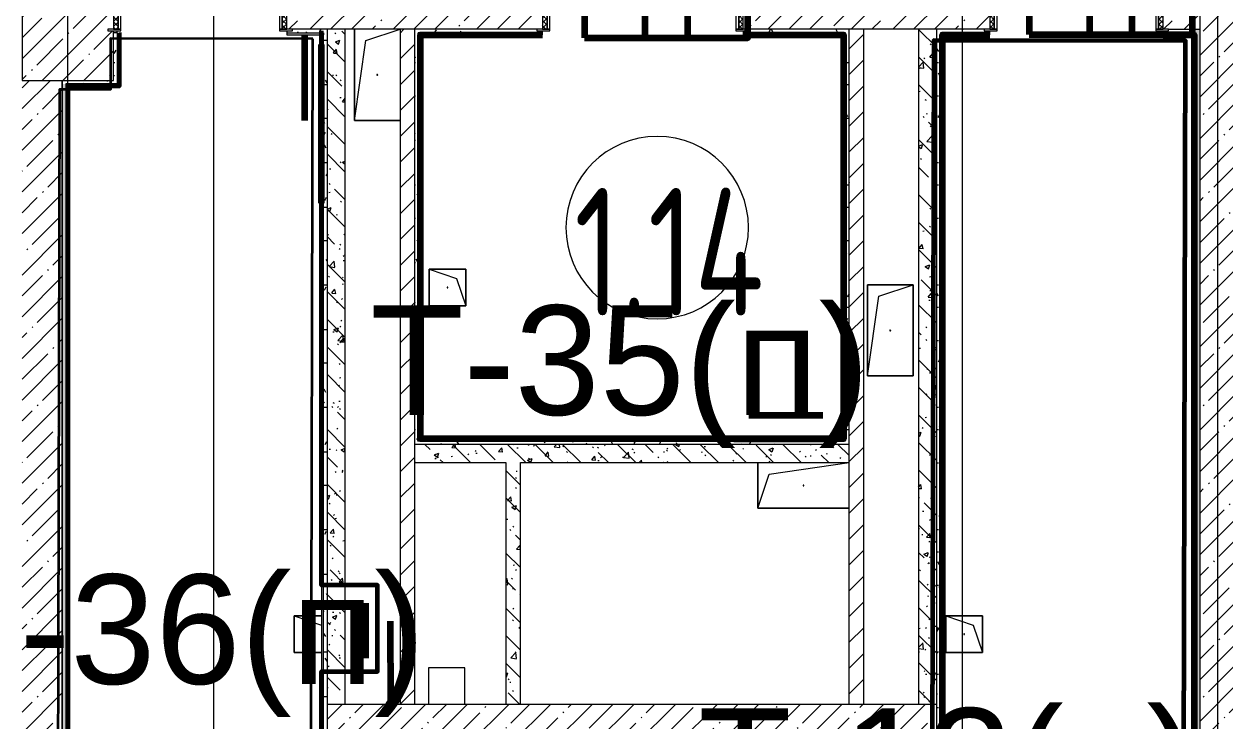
# Model space of a CAD drawing. Header units: millimetres. Extents: x -249154 to 415037, y -45458 to 354837.
# Drawn here: x 65485 to 72063, y 3753 to 7573 of the extents above; entities that cross this region are included whole.
import ezdxf

# ---------------------------------------------------------------- set-up
doc = ezdxf.new("R2010")
doc.units = ezdxf.units.MM
for name, color, linetype, lineweight in [('1) FK12', 5, 'Continuous', 50), ('3)1 шпаклевка', 4, 'Continuous', 35), ('3.3) Шпаклевка баз. фин. WD5-13', 160, 'Continuous', 140), ('501 заделка отвертсии ком', 5, 'Continuous', 158), ('545 штукатурка цементом', 6, 'Continuous', 60), ('818 плитка FK12', 142, 'Continuous', 158), ('923 Люки', 170, 'Continuous', 120), ('A-AREA-IDEN', 7, 'Continuous', 9), ('A-DOOR-2', 7, 'Continuous', 5), ('A-DOOR-FRAM-2', 7, 'Continuous', 5), ('A-FLOR', 7, 'Continuous', 9), ('A-GENM', 7, 'Continuous', 9), ('A-WALL', 7, 'Continuous', 5), ('I-WALL', 7, 'Continuous', 5), ('S-COLS', 7, 'Continuous', 9), ('S-COLS-1', 7, 'Continuous', 5), ('Оси', 7, 'Continuous', 9)]:
    doc.layers.add(name, color=color, linetype=linetype, lineweight=lineweight)
for name, color, linetype, lineweight, true_color in [('A-DOOR-1', 7, 'Continuous', 5, 0xc0c0c0), ('A-DOOR-FRAM-1', 7, 'Continuous', 5, 0xc0c0c0), ('A-WALL-1', 9, 'Continuous', 5, 0x808080), ('A-WALL-FNSH-1', 9, 'Continuous', 5, 0x808080)]:
    doc.layers.add(name, color=color, linetype=linetype, lineweight=lineweight, true_color=true_color)
doc.styles.get("Standard").update_dxf_attribs({"font": 'arial.ttf'})
doc.styles.add('СПДС', font='ГОСТ тип А.ttf', dxfattribs={"width": 0.9})
pattern_1 = [(45, (64.7, -136.06), (-114.04925, 114.04925), []), (45, (178.75, -136.06), (-114.04925, 114.04925), [201.612, -40.322, 6.706, -33.617])]
pattern_2 = [(45, (64.7, -136.06), (-70.71068, 70.71068), [])]
pattern_3 = [(135, (64.7, -136.06), (-150.8683, -150.8683), [213.36, -35.56, 7.112, -35.56]), (135, (64.7, 14.71), (-150.8683, -150.8683), []), (50, (64.7, -136.06), (255.05767, -22.3145), [26.67, -293.37]), (355, (64.7, -136.06), (-49.3404, 267.4791), [21.336, -234.696]), (100.451, (85.96, -137.92), (205.7195, 245.1636), [22.666, -249.326]), (46.184, (64.7, -64.94), (379.511, -58.86), [40.005, -440.055]), (96.636, (96.33, -69.85), (332.3634, 346.399), [33.999, -373.989]), (351.184, (64.7, -64.94), (332.3669, 346.3953), [32.004, -352.044]), (21, (100.26, -82.72), (212.2602, -143.1711), [26.67, -293.37]), (326, (100.26, -82.72), (86.5224, 257.8632), [21.336, -234.696]), (71.451, (117.95, -94.65), (298.78395, 114.6901), [22.666, -249.326]), (37.5, (64.7, -136.06), (4.32385, 118.37751), [6.706, -225.146, 6.706, -231.546, -235.585]), (37.5, (64.7, -136.06), (4.32385, 118.37751), [-470.103, 6.706, -228.879]), (7.5, (64.7, -136.06), (93.54758, 140.2533), [6.706, -129.134, 6.706, -219.812, -89.789]), (7.5, (64.7, -136.06), (93.54758, 140.2533), [-362.356, 6.706, -83.083]), (327.5, (-14.6, -136.06), (189.82734, -8.02019), [6.706, -82.194, 6.706, -270.662, -368.046]), (327.5, (-14.6, -136.06), (189.82734, -8.02019), [-366.268, 6.706, -361.34]), (317.5, (-50.16, -136.06), (207.38114, 35.59764), [6.706, -108.864, 6.706, -177.495, -261.366]), (317.5, (-50.16, -136.06), (207.38114, 35.59764), [-299.771, 6.706, -254.66])]
pattern_4 = [(135, (1826.41, 174.685), (-14.14214, -14.14214), []), (225, (1826.41, 174.685), (14.14214, -14.14214), [])]
pattern_5 = [(45, (-296.384, 174.685), (-14.1421, 14.1421), []), (135, (-296.384, 174.685), (-14.1421, -14.1421), [])]
pattern_6 = [(0, (64.7, -136.06), (243.84, 60.96), [20.117, -162.763, 20.117, -162.763, -975.36]), (0, (64.7, -136.06), (243.84, 60.96), [-365.76, 20.117, -345.643, 20.117, -162.763, -426.72]), (0, (64.7, -136.06), (243.84, 60.96), [-914.4, 20.117, -101.803, 20.117, -284.683]), (120, (156.14, -105.58), (-174.71291, 180.691634), [20.117, -162.763, 20.117, -162.763, -975.36]), (120, (156.14, -105.58), (-174.71291, 180.691634), [-365.76, 20.117, -345.643, 20.117, -162.763, -426.72]), (120, (156.14, -105.58), (-174.71291, 180.691634), [-914.4, 20.117, -101.803, 20.117, -284.683]), (240, (186.62, 16.34), (-69.12709, -241.651634), [20.117, -162.763, 20.117, -162.763, -975.36]), (240, (186.62, 16.34), (-69.12709, -241.651634), [-365.76, 20.117, -345.643, 20.117, -162.763, -426.72]), (240, (186.62, 16.34), (-69.12709, -241.651634), [-914.4, 20.117, -101.803, 20.117, -284.683])]

# ---------------------------------------------------------------- blocks, each defined once
blk = doc.blocks.new('BSC_Колонна _Прямоугольная - 500х500-V15-Объем проектирования 1 этажа')
at = {"layer": 'S-COLS-1'}
h = blk.add_hatch(dxfattribs=at)
h.set_pattern_fill('FP_19', color=256, style=0, pattern_type=2)
h.set_pattern_definition([(45, (-65660, -7650), (-114.04925, 114.04925), []), (45, (-65545.95, -7650), (-114.04925, 114.04925), [201.613, -40.323, 6.706, -33.617])])
h.paths.add_polyline_path([(35.2, -250), (250, -250), (250, 22), (220, 22), (220, 30), (250, 30), (250, 250), (-250, 250), (-250, -250), (-10, -250)])
for p, q in [((220, 250), (-250, 250)), ((-250, 250), (-250, -250)), ((250, -250), (250, 22)), ((-250, -250), (250, -250))]:
    blk.add_line(p, q, dxfattribs=at)
blk = doc.blocks.new('110_Дверь_СКБ_1Ст_Внутренняя1 - Д-7_л__950x2100h_Туалет-21784696-Объем проектирования 1 этажа')
at = {"layer": 'A-DOOR-2'}
h = blk.add_hatch(dxfattribs=at)
h.set_pattern_fill('FP_88', color=256, style=0, pattern_type=2)
h.set_pattern_definition(pattern_4)
h.paths.add_polyline_path([(462.5, -110), (487.5, -110), (487.5, 110), (462.5, 110), (462.5, 0)])
at = {"layer": 'A-DOOR-FRAM-2'}
h = blk.add_hatch(dxfattribs=at)
h.set_pattern_fill('FP_89', color=256, style=0, pattern_type=2)
h.set_pattern_definition(pattern_5)
h.paths.add_polyline_path([(-437.5, -110), (-437.5, 110), (-462.5, 108), (-462.5, -110)])
at = {"layer": 'A-DOOR-1'}
for p, q in [((437.5, 960), (397.5, 960)), ((397.5, 960), (397.5, 110)), ((437.5, 110), (437.5, 960)), ((397.5, 110), (437.5, 110))]:
    blk.add_line(p, q, dxfattribs=at)
blk.add_arc((437.5, 110), 850, 90, 180, dxfattribs=at)
at = {"layer": 'A-DOOR-FRAM-1'}
for p, q in [((-422.5, 118), (-492.5, 118)), ((-492.5, 118), (-492.5, 110)), ((-492.5, 110), (-422.5, 110)), ((-437.5, 110), (-462.5, 110)), ((-462.5, 110), (-462.5, -110)), ((-412.5, 110), (-437.5, 110)), ((-437.5, 110), (-437.5, 30)), ((-437.5, -110), (-437.5, 110)), ((-422.5, 110), (-437.5, 110)), ((-437.5, 110), (-437.5, 109)), ((-437.5, 109), (-422.5, 109)), ((-422.5, 110), (-422.5, 118)), ((-422.5, 109), (-422.5, 110)), ((-412.5, 70), (-412.5, 110)), ((-402.5, 70), (-412.5, 70)), ((-402.5, 30), (-402.5, 70)), ((437.5, 70), (427.5, 70)), ((427.5, 70), (427.5, 30)), ((437.5, 110), (437.5, 70)), ((462.5, 110), (437.5, 110)), ((517.5, 118), (447.5, 118)), ((447.5, 118), (447.5, 110)), ((462.5, 110), (447.5, 110)), ((447.5, 110), (447.5, 109)), ((447.5, 110), (517.5, 110)), ((447.5, 109), (462.5, 109)), ((462.5, 30), (462.5, 110)), ((487.5, 110), (462.5, 110)), ((462.5, 110), (462.5, -110)), ((462.5, 109), (462.5, 110)), ((487.5, -110), (487.5, 110)), ((517.5, 110), (517.5, 118)), ((-437.5, 30), (-402.5, 30)), ((-422.5, 30), (-437.5, 30)), ((-437.5, 30), (-437.5, -110)), ((-422.5, -110), (-422.5, 30)), ((427.5, 30), (462.5, 30)), ((462.5, 30), (447.5, 30)), ((447.5, 30), (447.5, -110)), ((462.5, -110), (462.5, 30)), ((-422.5, -110), (-492.5, -110)), ((-492.5, -110), (-492.5, -118)), ((-492.5, -118), (-422.5, -118)), ((-462.5, -110), (-437.5, -110)), ((-437.5, -110), (-422.5, -110)), ((-422.5, -118), (-422.5, -110)), ((447.5, -110), (462.5, -110)), ((517.5, -110), (447.5, -110)), ((447.5, -110), (447.5, -118)), ((447.5, -118), (517.5, -118)), ((462.5, -110), (487.5, -110)), ((517.5, -118), (517.5, -110))]:
    blk.add_line(p, q, dxfattribs=at)
blk = doc.blocks.new('110_Дверь_СКБ_1Ст_Внутренняя1 - Д-7_л__950x2100h_Туалет-V66-Объем проектирования 1 этажа')
at = {"layer": 'A-DOOR-2'}
h = blk.add_hatch(dxfattribs=at)
h.set_pattern_fill('FP_88', color=256, style=0, pattern_type=2)
h.set_pattern_definition(pattern_4)
h.paths.add_polyline_path([(487.5, -110), (487.5, 110), (462.5, 109.6), (462.5, -110)])
at = {"layer": 'A-DOOR-FRAM-2'}
h = blk.add_hatch(dxfattribs=at)
h.set_pattern_fill('FP_89', color=256, style=0, pattern_type=2)
h.set_pattern_definition(pattern_5)
h.paths.add_polyline_path([(-457.5, -110), (-437.5, -110), (-437.5, 110), (-462.5, 110), (-462.5, -110)])
at = {"layer": 'A-DOOR-1'}
for p, q in [((437.5, 960), (397.5, 960)), ((397.5, 960), (397.5, 110)), ((437.5, 110), (437.5, 960)), ((397.5, 110), (437.5, 110))]:
    blk.add_line(p, q, dxfattribs=at)
blk.add_arc((437.5, 110), 850, 90, 180, dxfattribs=at)
at = {"layer": 'A-DOOR-FRAM-1'}
for p, q in [((-422.5, 118), (-492.5, 118)), ((-492.5, 118), (-492.5, 110)), ((-492.5, 110), (-422.5, 110)), ((-437.5, 110), (-462.5, 110)), ((-462.5, 110), (-462.5, -110)), ((-412.5, 110), (-437.5, 110)), ((-437.5, 110), (-437.5, 30)), ((-437.5, -110), (-437.5, 110)), ((-422.5, 110), (-437.5, 110)), ((-437.5, 110), (-437.5, 109)), ((-437.5, 109), (-422.5, 109)), ((-422.5, 110), (-422.5, 118)), ((-422.5, 109), (-422.5, 110)), ((-412.5, 70), (-412.5, 110)), ((-402.5, 70), (-412.5, 70)), ((-402.5, 30), (-402.5, 70)), ((437.5, 70), (427.5, 70)), ((427.5, 70), (427.5, 30)), ((437.5, 110), (437.5, 70)), ((462.5, 110), (437.5, 110)), ((517.5, 118), (447.5, 118)), ((447.5, 118), (447.5, 110)), ((462.5, 110), (447.5, 110)), ((447.5, 110), (447.5, 109)), ((447.5, 110), (517.5, 110)), ((447.5, 109), (462.5, 109)), ((462.5, 30), (462.5, 110)), ((487.5, 110), (462.5, 110)), ((462.5, 110), (462.5, -110)), ((462.5, 109), (462.5, 110)), ((487.5, -110), (487.5, 110)), ((517.5, 110), (517.5, 118)), ((-437.5, 30), (-402.5, 30)), ((-422.5, 30), (-437.5, 30)), ((-437.5, 30), (-437.5, -110)), ((-422.5, -110), (-422.5, 30)), ((427.5, 30), (462.5, 30)), ((462.5, 30), (447.5, 30)), ((447.5, 30), (447.5, -110)), ((462.5, -110), (462.5, 30)), ((-422.5, -110), (-492.5, -110)), ((-492.5, -110), (-492.5, -118)), ((-492.5, -118), (-422.5, -118)), ((-462.5, -110), (-437.5, -110)), ((-437.5, -110), (-422.5, -110)), ((-422.5, -118), (-422.5, -110)), ((447.5, -110), (462.5, -110)), ((517.5, -110), (447.5, -110)), ((447.5, -110), (447.5, -118)), ((447.5, -118), (517.5, -118)), ((462.5, -110), (487.5, -110)), ((517.5, -118), (517.5, -110))]:
    blk.add_line(p, q, dxfattribs=at)
blk = doc.blocks.new('110_Дверь_СКБ_1Ст_Внутренняя1 - Д-4 _л_ 1100x2100h_су мгн-32399982-Объем проектирования 1 этажа')
at = {"layer": 'A-DOOR-2'}
h = blk.add_hatch(dxfattribs=at)
h.set_pattern_fill('FP_85', color=256, style=0, pattern_type=2)
h.set_pattern_definition([(135, (1751.41, 174.685), (-14.14214, -14.14214), []), (225, (1751.41, 174.685), (14.14214, -14.14214), [])])
h.paths.add_polyline_path([(562.5, -110), (562.5, 110), (537.5, 109.6), (537.5, -110)])
at = {"layer": 'A-DOOR-FRAM-2'}
h = blk.add_hatch(dxfattribs=at)
h.set_pattern_fill('FP_86', color=256, style=0, pattern_type=2)
h.set_pattern_definition([(45, (-371.384, 174.685), (-14.1421, 14.1421), []), (135, (-371.384, 174.685), (-14.1421, -14.1421), [])])
h.paths.add_polyline_path([(-526.8, -110), (-512.5, -110), (-512.5, 110), (-537.5, 110), (-537.5, -110), (-531.4, -110)])
at = {"layer": 'A-DOOR-1'}
for p, q in [((512.5, 1110), (472.5, 1110)), ((472.5, 1110), (472.5, 110)), ((512.5, 110), (512.5, 1110)), ((472.5, 110), (512.5, 110))]:
    blk.add_line(p, q, dxfattribs=at)
blk.add_arc((512.5, 110), 1000, 90, 180, dxfattribs=at)
at = {"layer": 'A-DOOR-FRAM-1'}
for p, q in [((-497.5, 118), (-567.5, 118)), ((-567.5, 118), (-567.5, 110)), ((-567.5, 110), (-497.5, 110)), ((-512.5, 110), (-537.5, 110)), ((-537.5, 110), (-537.5, -110)), ((-487.5, 110), (-512.5, 110)), ((-512.5, 110), (-512.5, 30)), ((-512.5, -110), (-512.5, 110)), ((-497.5, 110), (-512.5, 110)), ((-512.5, 110), (-512.5, 109)), ((-512.5, 109), (-497.5, 109)), ((-497.5, 110), (-497.5, 118)), ((-497.5, 109), (-497.5, 110)), ((-487.5, 70), (-487.5, 110)), ((-477.5, 70), (-487.5, 70)), ((-477.5, 30), (-477.5, 70)), ((512.5, 70), (502.5, 70)), ((502.5, 70), (502.5, 30)), ((512.5, 110), (512.5, 70)), ((537.5, 110), (512.5, 110)), ((592.5, 118), (522.5, 118)), ((522.5, 118), (522.5, 110)), ((537.5, 110), (522.5, 110)), ((522.5, 110), (522.5, 109)), ((522.5, 110), (592.5, 110)), ((522.5, 109), (537.5, 109)), ((537.5, 30), (537.5, 110)), ((562.5, 110), (537.5, 110)), ((537.5, 110), (537.5, -110)), ((537.5, 109), (537.5, 110)), ((562.5, -110), (562.5, 110)), ((592.5, 110), (592.5, 118)), ((-512.5, 30), (-477.5, 30)), ((-497.5, 30), (-512.5, 30)), ((-512.5, 30), (-512.5, -110)), ((-497.5, -110), (-497.5, 30)), ((502.5, 30), (537.5, 30)), ((537.5, 30), (522.5, 30)), ((522.5, 30), (522.5, -110)), ((537.5, -110), (537.5, 30)), ((-497.5, -110), (-567.5, -110)), ((-567.5, -110), (-567.5, -118)), ((-567.5, -118), (-497.5, -118)), ((-537.5, -110), (-512.5, -110)), ((-512.5, -110), (-497.5, -110)), ((-497.5, -118), (-497.5, -110)), ((522.5, -110), (537.5, -110)), ((592.5, -110), (522.5, -110)), ((522.5, -110), (522.5, -118)), ((522.5, -118), (592.5, -118)), ((537.5, -110), (562.5, -110)), ((592.5, -118), (592.5, -110))]:
    blk.add_line(p, q, dxfattribs=at)
blk = doc.blocks.new('GM_Отверстие прямоугольное _в плите_ - Отверстие-V116-Объем проектирования 1 этажа')
at = {"layer": 'A-GENM'}
for p, q in [((-100, -100), (-100, 100)), ((-100, 100), (100, 100)), ((100, 100), (-100, 100)), ((-100, 100), (-100, -100)), ((-50, 50), (100, 100)), ((100, 100), (100, -100)), ((100, -100), (100, 100)), ((-100, -100), (-50, 50)), ((100, -100), (-100, -100)), ((-100, -100), (100, -100))]:
    blk.add_line(p, q, dxfattribs=at)
for start, end in [(360, 180), (180, 360)]:
    blk.add_arc((0, 0), 2.5, start, end, dxfattribs=at)
blk = doc.blocks.new('GM_Отверстие прямоугольное _в плите_ - Отверстие-V117-Объем проектирования 1 этажа')
at = {"layer": 'A-GENM'}
for p, q in [((-100, -100), (-100, 49)), ((-100, -100), (-50.3, 49)), ((-100, 49), (-100, -100)), ((100, 49), (100, -100)), ((100, -100), (100, 49)), ((100, -100), (-100, -100)), ((-100, -100), (100, -100))]:
    blk.add_line(p, q, dxfattribs=at)
for start, end in [(360, 180), (180, 360)]:
    blk.add_arc((0, 0), 2.5, start, end, dxfattribs=at)
blk = doc.blocks.new('GM_Отверстие прямоугольное _в плите_ - Отверстие-V118-Объем проектирования 1 этажа')
at = {"layer": 'A-GENM'}
for p, q in [((-250, -125), (-250, 125)), ((-250, 125), (-250, -125)), ((-187.5, 62.5), (250, 125)), ((-250, -125), (-187.5, 62.5)), ((250, -125), (-250, -125)), ((-250, -125), (250, -125))]:
    blk.add_line(p, q, dxfattribs=at)
for start, end in [(360, 180), (180, 360)]:
    blk.add_arc((0, 0), 2.5, start, end, dxfattribs=at)
blk = doc.blocks.new('GM_Отверстие прямоугольное _в плите_ - Отверстие-V169-Объем проектирования 1 этажа')
at = {"layer": 'A-GENM'}
for p, q in [((-125, -250), (-125, 250)), ((-125, 250), (125, 250)), ((125, 250), (-125, 250)), ((-125, 250), (-125, -250)), ((-62.5, 187.5), (125, 250)), ((125, 250), (125, -250)), ((125, -250), (125, 250)), ((-125, -250), (-62.5, 187.5)), ((125, -250), (-125, -250)), ((-125, -250), (125, -250))]:
    blk.add_line(p, q, dxfattribs=at)
for start, end in [(360, 180), (180, 360)]:
    blk.add_arc((0, 0), 2.5, start, end, dxfattribs=at)
blk = doc.blocks.new('GM_Отверстие прямоугольное _в плите_ - Отверстие-21609826-Объем проектирования 1 этажа')
at = {"layer": 'A-GENM'}
for p, q in [((-125, -250), (-125, 250)), ((-125, 250), (-125, -250)), ((-62.5, 187.5), (125, 250)), ((-125, -250), (-62.5, 187.5)), ((125, -250), (-125, -250)), ((-125, -250), (125, -250))]:
    blk.add_line(p, q, dxfattribs=at)
for start, end in [(360, 180), (180, 360)]:
    blk.add_arc((0, 0), 2.5, start, end, dxfattribs=at)
blk = doc.blocks.new('Марка_Помещения - Номер-25198446-Объем проектирования 1 этажа')
at = {"layer": 'A-AREA-IDEN'}
for start, end in [(360, 180), (180, 360)]:
    blk.add_arc((0, 0), 2.5, start, end, dxfattribs=at)

msp = doc.modelspace()

# ---------------------------------------------------------------- hatches: boundary and pattern name
at = {"layer": 'I-WALL'}
h = msp.add_hatch(dxfattribs=at)
h.set_pattern_fill('FP_1', color=256, style=0, pattern_type=2)
h.set_pattern_definition(pattern_1)
h.paths.add_polyline_path([(71754.7, 7543.9), (71924.7, 7543.9), (71924.7, 7763.9), (71724.7, 7763.9), (71724.7, 7543.9)])
h.paths.add_polyline_path([(70384.7, 7543.9), (70774.7, 7543.9), (70774.7, 7763.9), (69424.7, 7763.9), (69424.7, 7543.9), (70084.7, 7543.9)])
h.paths.add_polyline_path([(68294.7, 7543.9), (68324.7, 7543.9), (68324.7, 7763.9), (66924.7, 7763.9), (66924.7, 7543.9), (68175, 7543.9)])
h = msp.add_hatch(dxfattribs=at)
h.set_pattern_fill('FP_1', color=256, style=0, pattern_type=2)
h.set_pattern_definition(pattern_1)
h.paths.add_polyline_path([(71924.7, -236.1), (72144.7, -236.1), (72144.7, 7763.9), (71924.7, 7763.9), (71924.7, -199.3)])
h = msp.add_hatch(dxfattribs=at)
h.set_pattern_fill('FP_191', color=256, style=0, pattern_type=2)
h.set_pattern_definition(pattern_6)
h.paths.add_polyline_path([(65994.7, 7243.9), (65994.7, 7523.9), (65974.7, 7523.9), (65974.7, 7243.9)])
h = msp.add_hatch(dxfattribs=at)
h.set_pattern_fill('FP_191', color=256, style=0, pattern_type=2)
h.set_pattern_definition(pattern_6)
h.paths.add_polyline_path([(66924.7, 7523.9), (67124.7, 7523.9), (67124.7, 7543.9), (66954.7, 7543.9), (66954.7, 7535.9), (66924.7, 7535.9)])
h = msp.add_hatch(dxfattribs=at)
h.set_pattern_fill('FP_191', color=256, style=0, pattern_type=2)
h.set_pattern_definition(pattern_6)
h.paths.add_polyline_path([(67144.7, 3623.9), (67144.7, 7543.9), (67124.7, 7543.9), (67124.7, 3623.9)])
h = msp.add_hatch(dxfattribs=at)
h.set_pattern_fill('FP_41', color=256, style=0, pattern_type=2)
h.set_pattern_definition(pattern_3)
h.paths.add_polyline_path([(67144.7, 3843.9), (67244.7, 3843.9), (67244.7, 7543.9), (67144.7, 7543.9), (67144.7, 3890.1)])
h = msp.add_hatch(dxfattribs=at)
h.set_pattern_fill('FP_22', color=256, style=0, pattern_type=2)
h.set_pattern_definition(pattern_2)
h.paths.add_polyline_path([(67544.7, 3843.9), (67624.7, 3843.9), (67624.7, 7543.9), (67544.7, 7543.9), (67544.7, 3856.8)])
h = msp.add_hatch(dxfattribs=at)
h.set_pattern_fill('FP_191', color=256, style=0, pattern_type=2)
h.set_pattern_definition(pattern_6)
h.paths.add_polyline_path([(67624.7, 5288.9), (67644.7, 5289.9), (67643.7, 7523.9), (67624.7, 7543.9), (67624.7, 6216.6)])
h.paths.add_polyline_path([(67644.7, 7523.9), (67644.7, 7543.9), (67624.7, 7543.9), (67629.6, 7539)])
h = msp.add_hatch(dxfattribs=at)
h.set_pattern_fill('FP_191', color=256, style=0, pattern_type=2)
h.set_pattern_definition(pattern_6)
h.paths.add_polyline_path([(68324.7, 7523.9), (68324.7, 7535.9), (68294.7, 7535.9), (68294.7, 7543.9), (67644.7, 7543.9), (67644.8, 7523.9), (68294.7, 7523.9)])
h.paths.add_polyline_path([(69984.7, 7523.9), (70004.7, 7523.9), (70004.7, 7543.9), (69454.7, 7542.8), (69454.7, 7535.9), (69424.7, 7535.9), (69424.7, 7523.9), (69973.7, 7523.9)])
h = msp.add_hatch(dxfattribs=at)
h.set_pattern_fill('FP_191', color=256, style=0, pattern_type=2)
h.set_pattern_definition(pattern_6)
h.paths.add_polyline_path([(69989.7, 5268.9), (70004.7, 5268.9), (70004.7, 7523.9), (69984.7, 7522.9), (69984.7, 5268.9)])
h = msp.add_hatch(dxfattribs=at)
h.set_pattern_fill('FP_22', color=256, style=0, pattern_type=2)
h.set_pattern_definition(pattern_2)
h.paths.add_polyline_path([(70084.7, 3843.9), (70084.7, 7543.9), (70004.7, 7543.9), (70004.7, 3843.9)])
h = msp.add_hatch(dxfattribs=at)
h.set_pattern_fill('FP_41', color=256, style=0, pattern_type=2)
h.set_pattern_definition(pattern_3)
h.paths.add_polyline_path([(70433.2, 3843.9), (70484.7, 3843.9), (70484.7, 7543.9), (70384.7, 7543.9), (70384.7, 3843.9), (70412.3, 3843.9)])
h = msp.add_hatch(dxfattribs=at)
h.set_pattern_fill('FP_191', color=256, style=0, pattern_type=2)
h.set_pattern_definition(pattern_6)
h.paths.add_polyline_path([(70484.7, 3623.9), (70504.7, 3623.9), (70504.7, 7543.9), (70484.7, 7543.9), (70484.7, 3675.9)])
h = msp.add_hatch(dxfattribs=at)
h.set_pattern_fill('FP_191', color=256, style=0, pattern_type=2)
h.set_pattern_definition(pattern_6)
h.paths.add_polyline_path([(71900.7, 7523.9), (71904.7, 7525.6), (71904.7, 7543.9), (71754.7, 7543.9), (71754.7, 7535.9), (71724.7, 7535.9), (71724.7, 7523.9), (71893.7, 7523.9)])
h.paths.add_polyline_path([(70504.7, 7523.9), (70774.7, 7523.9), (70774.7, 7535.9), (70744.7, 7535.9), (70744.7, 7543.9), (70504.7, 7543.9), (70504.7, 7524.4)])
h = msp.add_hatch(dxfattribs=at)
h.set_pattern_fill('FP_191', color=256, style=0, pattern_type=2)
h.set_pattern_definition(pattern_6)
h.paths.add_polyline_path([(71904.7, 3.9), (71924.7, 3.9), (71924.7, 304.4), (71904.7, 304.4), (71904.7, 121.7)])
h.paths.add_polyline_path([(71911.4, 354.4), (71906, 374.5), (71924.7, 366.9), (71924.7, 7543.9), (71904.7, 7543.9), (71904.7, 354.4)])
h = msp.add_hatch(dxfattribs=at)
h.set_pattern_fill('FP_1', color=256, style=0, pattern_type=2)
h.set_pattern_definition(pattern_1)
h.paths.add_polyline_path([(65694.7, 263.9), (65694.7, 7263.9), (65474.7, 7263.9), (65474.7, 263.9)])
h = msp.add_hatch(dxfattribs=at)
h.set_pattern_fill('FP_191', color=256, style=0, pattern_type=2)
h.set_pattern_definition(pattern_6)
h.paths.add_polyline_path([(65694.7, 7243.9), (65974.7, 7243.9), (65974.7, 7263.9), (65694.7, 7263.9)])
h = msp.add_hatch(dxfattribs=at)
h.set_pattern_fill('FP_191', color=256, style=0, pattern_type=2)
h.set_pattern_definition(pattern_6)
h.paths.add_polyline_path([(65694.7, 283.9), (65714.7, 285.8), (65714.7, 304.4), (65694.7, 304.4)])
h.paths.add_polyline_path([(65694.7, 379.4), (65714.7, 379.4), (65714.7, 7243.9), (65694.7, 7243.9), (65694.7, 386.7)])
h = msp.add_hatch(dxfattribs=at)
h.set_pattern_fill('FP_191', color=256, style=0, pattern_type=2)
h.set_pattern_definition(pattern_6)
h.paths.add_polyline_path([(69984.7, 5268.9), (69983.7, 5288.9), (67624.7, 5288.9), (67624.7, 5268.9), (69886.1, 5268.9)])
h = msp.add_hatch(dxfattribs=at)
h.set_pattern_fill('FP_41', color=256, style=0, pattern_type=2)
h.set_pattern_definition(pattern_3)
h.paths.add_polyline_path([(69193.5, 5168.9), (70004.7, 5168.9), (70004.7, 5268.9), (67624.7, 5268.9), (67624.7, 5168.9), (68514.7, 5168.9)])
h = msp.add_hatch(dxfattribs=at)
h.set_pattern_fill('FP_41', color=256, style=0, pattern_type=2)
h.set_pattern_definition(pattern_3)
h.paths.add_polyline_path([(68204.7, 3843.9), (68204.7, 5168.9), (68124.7, 5168.9), (68124.7, 3843.9)])
h = msp.add_hatch(dxfattribs=at)
h.set_pattern_fill('FP_1', color=256, style=0, pattern_type=2)
h.set_pattern_definition(pattern_1)
h.paths.add_polyline_path([(67144.7, 3623.9), (70484.7, 3623.9), (70484.7, 3843.9), (67144.7, 3843.9), (67144.7, 3716.4)])

# ---------------------------------------------------------------- linework, layer by layer
at = {"layer": '1) FK12'}
msp.add_lwpolyline([(66019.7, 7512.9), (66005.7, 7512.9), (66005.7, 7232.9), (65725.7, 7232.9), (65725.7, 391.4), (66235.7, 391.4), (66235.7, 14.9), (68418.7, 14.9), (68418.7, 3592.9), (67113.7, 3592.9), (67113.7, 4024.5), (67420.4, 4024.5), (67420.4, 4496.7), (67113.7, 4496.7), (67113.7, 7535.9)], dxfattribs=at)
at = {"layer": '3)1 шпаклевка', "flags": 128}
for points in [[(67067, 7491.1), (65959, 7493.7), (65958.3, 7213.7), (65678.3, 7214.3), (65662.3, 371.8), (66172.3, 370.6), (66171.4, -4.9), (68354.4, -10), (68362.8, 3568), (67057.8, 3571.1)], [(70459.8, 3563.1), (69184.8, 3566.1), (69176.4, -11.9), (71549.4, -17.5), (71550.2, 358), (71830.2, 357.4), (71847, 7479.8), (70469, 7483.1)]]:
    msp.add_lwpolyline(points, close=True, dxfattribs=at)
at = {"layer": '3.3) Шпаклевка баз. фин. WD5-13', "ltscale": 0.5}
for points in [[(67022.1, 7512.9), (67022.1, 7044)], [(69455.2, 5429), (69860.4, 5429)], [(67357, 4097.8), (67357, 4399.4)]]:
    msp.add_lwpolyline(points, dxfattribs=at)
at = {"layer": '501 заделка отвертсии ком', "ltscale": 0.5}
for points in [[(68554.9, 7497.6), (69120.3, 7497.6), (69120.3, 7743.4), (68554.9, 7743.4)], [(68884.9, 7497.6), (69450.2, 7497.6), (69450.2, 7743.4), (68884.9, 7743.4)], [(70990.4, 7515.8), (71555.7, 7515.8), (71555.7, 7761.6), (70990.4, 7761.6)], [(71320.3, 7515.8), (71885.7, 7515.8), (71885.7, 7761.6), (71320.3, 7761.6)]]:
    msp.add_lwpolyline(points, close=True, dxfattribs=at)
at = {"layer": '545 штукатурка цементом'}
msp.add_lwpolyline([(66019.7, 7512.9), (66005.7, 7512.9), (66005.7, 7232.9), (65725.7, 7232.9), (65725.7, 391.4), (66235.7, 391.4), (66235.7, 14.9), (68418.7, 14.9), (68418.7, 3592.9), (67113.7, 3592.9), (67113.7, 4024.5), (67420.4, 4024.5), (67420.4, 4496.7), (67113.7, 4496.7), (67113.7, 7535.9)], dxfattribs=at)
at = {"layer": '545 штукатурка цементом', "flags": 128}
msp.add_lwpolyline([(70459.8, 3563.1), (69184.8, 3566.1), (69176.4, -11.9), (71549.4, -17.5), (71550.2, 358), (71830.2, 357.4), (71847, 7479.8), (70469, 7483.1)], close=True, dxfattribs=at)
at = {"layer": '818 плитка FK12'}
for points in [[(69424.7, 7512.9), (69973.7, 7512.9), (69973.7, 5299.9), (67655.7, 5299.9), (67655.7, 7512.9), (68324.7, 7512.9)], [(71724.7, 7512.9), (71893.7, 7512.9), (71893.7, 390.4), (71613.7, 390.4), (71613.7, 14.9), (69240.7, 14.9), (69240.7, 3592.9), (70515.7, 3592.9), (70515.7, 7512.9), (70774.7, 7512.9)]]:
    msp.add_lwpolyline(points, dxfattribs=at)
at = {"layer": '923 Люки', "ltscale": 0.5}
for points in [[(67113.7, 6591.4), (67113.7, 7460.9)], [(69372.9, 5299.9), (69922.6, 5299.9)], [(67494.7, 3843.9), (67492.8, 4300.3)]]:
    msp.add_lwpolyline(points, dxfattribs=at)
at = {"layer": 'A-FLOR'}
for p, q in [((65994.7, 7523.9), (65994.7, 7535.9)), ((67113.7, 7512.9), (67113.7, 4328.9)), ((68324.7, 7523.9), (68324.7, 7535.9)), ((69424.7, 7535.9), (69424.7, 7523.9)), ((70515.7, 916.6), (70515.7, 7512.9)), ((67113.7, 4128.9), (67113.7, 2214.3)), ((67899.7, 4043.9), (67699.7, 4043.9)), ((67699.7, 4043.9), (67699.7, 3843.9)), ((67899.7, 3843.9), (67899.7, 4043.9))]:
    msp.add_line(p, q, dxfattribs=at)
at = {"layer": 'A-WALL'}
for p, q in [((65994.7, 7523.9), (65994.7, 7243.9)), ((68294.7, 7543.9), (67144.7, 7543.9)), ((67644.7, 5288.9), (67644.7, 7523.9)), ((68324.7, 7523.9), (67644.7, 7523.9)), ((69984.7, 7523.9), (69424.7, 7523.9)), ((70004.7, 7543.9), (69454.7, 7543.9)), ((69984.7, 7512.9), (69984.7, 7523.9)), ((70515.7, 7523.9), (70504.7, 7523.9)), ((70504.7, 7523.9), (70504.7, 3623.9)), ((71893.7, 7523.9), (71904.7, 7523.9)), ((71893.7, 7523.9), (71893.7, 7523.9)), ((71904.7, 3.9), (71904.7, 7523.9)), ((65725.7, 7243.9), (65714.7, 7243.9)), ((65714.7, 7243.9), (65714.7, 416.5)), ((69973.7, 5288.9), (69984.7, 5288.9))]:
    msp.add_line(p, q, dxfattribs=at)
at = {"layer": 'A-WALL-1'}
for p, q in [((71924.7, 7763.9), (71924.7, -16.1)), ((65994.7, 7523.9), (65974.7, 7523.9)), ((66924.7, 7535.9), (66924.7, 7523.9)), ((66924.7, 7523.9), (67124.7, 7523.9)), ((67144.7, 7543.9), (66954.7, 7543.9)), ((67124.7, 7523.9), (67124.7, 7512.9)), ((67144.7, 7543.9), (67144.7, 3623.9)), ((67244.7, 3843.9), (67244.7, 7543.9)), ((67544.7, 7543.9), (67544.7, 3843.9)), ((67624.7, 3843.9), (67624.7, 7543.9)), ((70004.7, 3843.9), (70004.7, 7543.9)), ((70744.7, 7543.9), (70004.7, 7543.9)), ((70084.7, 3843.9), (70084.7, 7543.9)), ((70384.7, 7543.9), (70384.7, 3843.9)), ((70484.7, 3623.9), (70484.7, 7543.9)), ((70774.7, 7523.9), (70774.7, 7535.9)), ((71724.7, 7535.9), (71724.7, 7523.9)), ((71754.7, 7543.9), (71924.7, 7543.9)), ((65694.7, 263.9), (65694.7, 7263.9)), ((65694.7, 7263.9), (65694.7, 263.9)), ((70004.7, 5268.9), (67624.7, 5268.9)), ((67624.7, 5168.9), (68124.7, 5168.9)), ((68124.7, 5168.9), (68124.7, 3843.9)), ((68204.7, 5168.9), (70004.7, 5168.9)), ((68204.7, 3843.9), (68204.7, 5168.9)), ((70484.7, 3843.9), (67144.7, 3843.9))]:
    msp.add_line(p, q, dxfattribs=at)
at = {"layer": 'A-WALL-FNSH-1'}
for p, q in [((66005.7, 7512.9), (65994.7, 7512.9)), ((66005.7, 7232.9), (66005.7, 7512.9)), ((66924.7, 7523.9), (66924.7, 7512.9)), ((66924.7, 7512.9), (67113.7, 7512.9)), ((67124.7, 3603.9), (67124.7, 7512.9)), ((67644.7, 7512.9), (68324.7, 7512.9)), ((67645.7, 7522.9), (68324.7, 7522.9)), ((67645.7, 5289.9), (67645.7, 7522.9)), ((67655.7, 5288.9), (67655.7, 7523.9)), ((68324.7, 7512.9), (68324.7, 7523.9)), ((69424.7, 7523.9), (69424.7, 7512.9)), ((69424.7, 7522.9), (69983.7, 7522.9)), ((69424.7, 7512.9), (69984.7, 7512.9)), ((69973.7, 7523.9), (69973.7, 5288.9)), ((69983.7, 7522.9), (69983.7, 5289.9)), ((69984.7, 5288.9), (69984.7, 7512.9)), ((70504.7, 7512.9), (70774.7, 7512.9)), ((70774.7, 7523.9), (70515.7, 7523.9)), ((70515.7, 7512.9), (70515.7, 7523.9)), ((70774.7, 7512.9), (70774.7, 7523.9)), ((71893.7, 7523.9), (71724.7, 7523.9)), ((71724.7, 7523.9), (71724.7, 7512.9)), ((71724.7, 7512.9), (71904.7, 7512.9)), ((71893.7, 7523.9), (71893.7, 390.4)), ((65994.7, 7243.9), (65725.7, 7243.9)), ((65725.7, 390.4), (65725.7, 7243.9)), ((65714.7, 7232.9), (66005.7, 7232.9)), ((69984.7, 5299.9), (67644.7, 5299.9)), ((67644.7, 5288.9), (69973.7, 5288.9)), ((69983.7, 5289.9), (67645.7, 5289.9)), ((67113.7, 4328.9), (67113.7, 4128.9))]:
    msp.add_line(p, q, dxfattribs=at)
at = {"layer": 'Оси'}
for points in [[(65724.7, -2042.3), (65724.7, 2957.7), (65724.7, 22262), (65724.7, 27262)], [(66997.4, -2042.3), (66997.4, -1322.8), (66524.7, -759.5), (66524.7, 4240.5), (66524.7, 22262), (66524.7, 27262)], [(70624.7, -2042.3), (70624.7, 2957.7), (70624.7, 22262), (70624.7, 27262)], [(72024.7, -2042.3), (72024.7, 2957.7), (72024.7, 22262), (72024.7, 27262)]]:
    msp.add_lwpolyline(points, dxfattribs=at)

# ---------------------------------------------------------------- block references
at = {"layer": 'A-AREA-IDEN', "xscale": 199.9999999999999, "yscale": 199.9999999999999, "zscale": 199.9999999999999}
msp.add_blockref('Марка_Помещения - Номер-25198446-Объем проектирования 1 этажа', (68953.2, 6456.9), dxfattribs=at)
at = {"layer": 'A-DOOR-1'}
for name, p in [('110_Дверь_СКБ_1Ст_Внутренняя1 - Д-4 _л_ 1100x2100h_су мгн-32399982-Объем проектирования 1 этажа', (68862.2, 7653.9)), ('110_Дверь_СКБ_1Ст_Внутренняя1 - Д-7_л__950x2100h_Туалет-V66-Объем проектирования 1 этажа', (66437.2, 7653.9)), ('110_Дверь_СКБ_1Ст_Внутренняя1 - Д-7_л__950x2100h_Туалет-21784696-Объем проектирования 1 этажа', (71237.2, 7653.9))]:
    msp.add_blockref(name, p, dxfattribs=at)
at = {"layer": 'A-GENM'}
for name, p in [('GM_Отверстие прямоугольное _в плите_ - Отверстие-21609826-Объем проектирования 1 этажа', (67419.7, 7293.9)), ('GM_Отверстие прямоугольное _в плите_ - Отверстие-V169-Объем проектирования 1 этажа', (70229.7, 5893.9)), ('GM_Отверстие прямоугольное _в плите_ - Отверстие-V118-Объем проектирования 1 этажа', (69754.7, 5043.9))]:
    msp.add_blockref(name, p, dxfattribs=at)
at = {"layer": 'A-GENM', "rotation": 270}
for name, p in [('GM_Отверстие прямоугольное _в плите_ - Отверстие-V116-Объем проектирования 1 этажа', (67804.7, 6128.9)), ('GM_Отверстие прямоугольное _в плите_ - Отверстие-V117-Объем проектирования 1 этажа', (67064.7, 4228.9)), ('GM_Отверстие прямоугольное _в плите_ - Отверстие-V116-Объем проектирования 1 этажа', (70634.7, 4228.9))]:
    msp.add_blockref(name, p, dxfattribs=at)
at = {"layer": 'S-COLS'}
msp.add_blockref('BSC_Колонна _Прямоугольная - 500х500-V15-Объем проектирования 1 этажа', (65724.7, 7513.9), dxfattribs=at)

# ---------------------------------------------------------------- texts
at = {"layer": '923 Люки', "char_height": 600, "width": 3064.482, "attachment_point": 1}
for s, insert in [('T-35(п)', (67381.2, 6030.6)), ('T-36(п)', (64947.8, 4556.3)), ('T-13(п)', (69177.3, 3823.1))]:
    msp.add_mtext(s, dxfattribs=dict(at, insert=insert))
at = {"layer": 'A-AREA-IDEN', "insert": (68498.3, 6674.1), "char_height": 700, "width": 1140, "attachment_point": 1, "style": 'СПДС'}
msp.add_mtext('1.14', dxfattribs=at)

doc.saveas('drawing.dxf')
